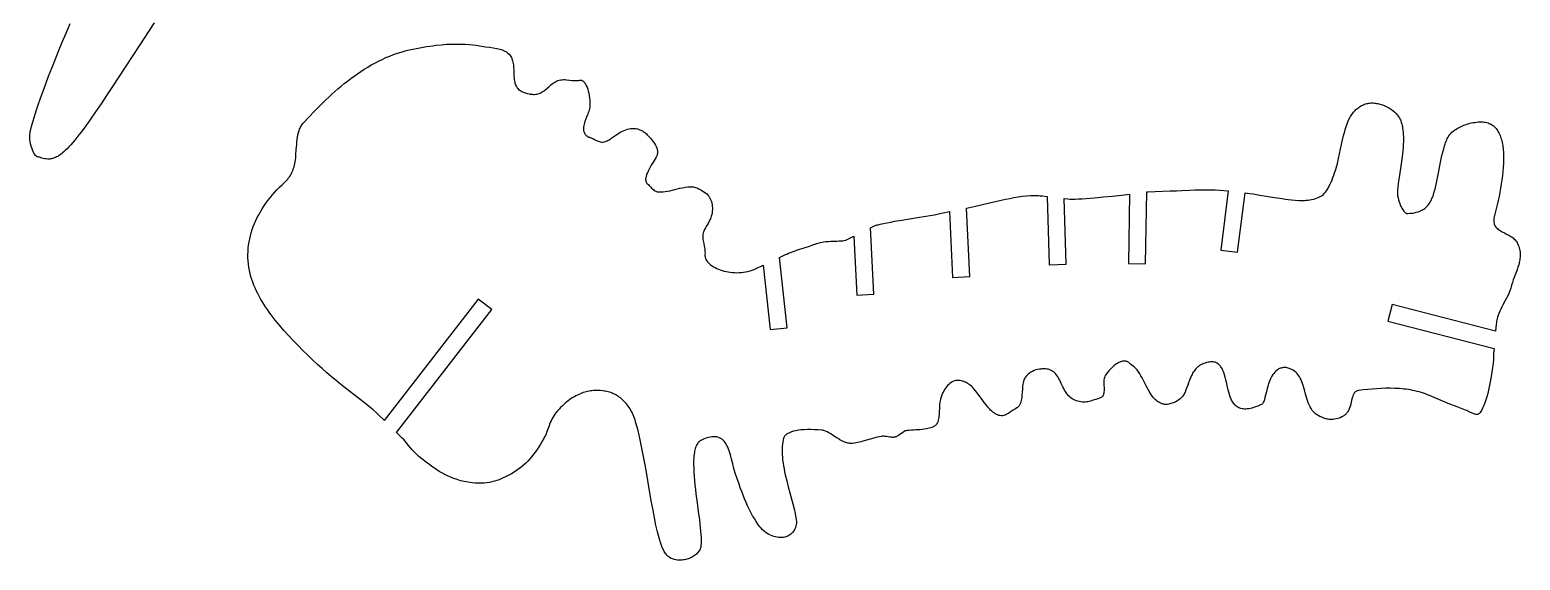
# Model space of a CAD drawing. Extents: x 0 to 754, y 0 to 287.
# Drawn here: x 261.6 to 523.5, y 2.7 to 96 of the extents above; entities that cross this region are included whole.
import ezdxf

# ---------------------------------------------------------------- set-up
doc = ezdxf.new("R2010")
doc.units = 0
doc.layers.get('0').update_dxf_attribs({"color": 1, "linetype": 'CONTINUOUS'})

msp = doc.modelspace()

# ---------------------------------------------------------------- linework, layer by layer
msp.add_lwpolyline([(283.42, 97.24), (280.78, 93.17), (278.35, 89.42), (276.12, 86.01), (275.08, 84.44), (274.1, 82.96), (273.15, 81.58), (272.26, 80.29), (271.41, 79.1), (270.6, 78.02), (270.22, 77.52), (269.84, 77.04), (269.48, 76.59), (269.12, 76.17), (268.78, 75.78), (268.45, 75.41), (268.13, 75.07), (267.81, 74.76), (267.58, 74.54), (267.35, 74.34), (267.13, 74.16), (266.91, 74), (266.7, 73.86), (266.49, 73.74), (266.29, 73.63), (266.09, 73.54), (265.91, 73.46), (265.72, 73.4), (265.54, 73.35), (265.37, 73.31), (265.21, 73.28), (265.04, 73.26), (264.89, 73.26), (264.74, 73.26), (264.45, 73.28), (264.19, 73.32), (263.94, 73.38), (263.72, 73.44), (263.32, 73.57), (263.16, 73.61), (263.01, 73.63), (262.94, 73.64), (262.88, 73.67), (262.81, 73.71), (262.74, 73.76), (262.67, 73.83), (262.6, 73.91), (262.45, 74.09), (262.31, 74.32), (262.17, 74.59), (262.04, 74.89), (261.92, 75.21), (261.81, 75.56), (261.72, 75.92), (261.65, 76.3), (261.6, 76.69), (261.58, 77.08), (261.58, 77.28), (261.58, 77.47), (261.6, 77.67), (261.62, 77.86), (261.65, 78.05), (261.69, 78.24), (261.88, 78.98), (262.11, 79.81), (262.39, 80.73), (262.71, 81.73), (263.07, 82.81), (263.47, 83.96), (263.9, 85.18), (264.38, 86.47), (264.89, 87.83), (265.43, 89.24), (266.01, 90.71), (266.63, 92.24), (267.27, 93.81), (267.95, 95.43), (268.65, 97.09)])
msp.add_lwpolyline([(306.38, 69.18), (306.57, 69.35), (306.75, 69.54), (306.91, 69.74), (307.07, 69.95), (307.23, 70.16), (307.37, 70.39), (307.5, 70.63), (307.63, 70.87), (307.74, 71.13), (307.85, 71.39), (307.94, 71.65), (308.03, 71.92), (308.1, 72.2), (308.16, 72.48), (308.22, 72.77), (308.26, 73.06), (308.31, 73.52), (308.35, 73.99), (308.41, 74.92), (308.48, 75.83), (308.52, 76.27), (308.57, 76.7), (308.63, 77.13), (308.71, 77.54), (308.81, 77.93), (308.93, 78.31), (309, 78.5), (309.08, 78.68), (309.16, 78.85), (309.25, 79.02), (309.35, 79.18), (309.46, 79.34), (309.58, 79.5), (309.7, 79.64), (310.64, 80.66), (311.6, 81.67), (312.59, 82.68), (313.1, 83.18), (313.61, 83.68), (314.13, 84.17), (314.66, 84.66), (315.2, 85.14), (315.74, 85.61), (316.29, 86.08), (316.85, 86.54), (317.41, 86.99), (317.99, 87.43), (318.57, 87.86), (319.16, 88.27), (319.76, 88.68), (320.36, 89.07), (320.98, 89.45), (321.6, 89.81), (322.23, 90.16), (322.87, 90.49), (323.51, 90.8), (324.17, 91.1), (324.83, 91.38), (325.5, 91.63), (326.18, 91.87), (326.87, 92.09), (327.57, 92.28), (328.27, 92.46), (328.92, 92.6), (329.54, 92.73), (330.15, 92.85), (330.74, 92.95), (331.31, 93.05), (331.86, 93.13), (332.4, 93.21), (332.93, 93.27), (333.92, 93.38), (334.87, 93.45), (335.75, 93.48), (336.58, 93.5), (337.36, 93.48), (338.09, 93.45), (338.78, 93.4), (339.43, 93.34), (340.04, 93.27), (340.62, 93.19), (341.68, 93.03), (342.38, 92.92), (343.04, 92.83), (343.64, 92.73), (343.93, 92.67), (344.2, 92.6), (344.46, 92.52), (344.71, 92.43), (344.95, 92.32), (345.18, 92.2), (345.4, 92.05), (345.61, 91.88), (345.81, 91.69), (346, 91.47), (346.12, 91.3), (346.22, 91.12), (346.31, 90.93), (346.38, 90.73), (346.44, 90.52), (346.49, 90.3), (346.53, 90.08), (346.56, 89.85), (346.6, 89.39), (346.62, 88.91), (346.63, 88.42), (346.65, 87.94), (346.69, 87.47), (346.72, 87.24), (346.75, 87.01), (346.8, 86.8), (346.85, 86.58), (346.92, 86.38), (347, 86.18), (347.1, 86), (347.21, 85.82), (347.34, 85.66), (347.49, 85.5), (347.66, 85.36), (347.85, 85.24), (348.06, 85.12), (348.3, 85.03), (348.64, 84.92), (348.99, 84.81), (349.35, 84.73), (349.54, 84.69), (349.73, 84.66), (349.92, 84.65), (350.11, 84.64), (350.3, 84.64), (350.5, 84.66), (350.69, 84.68), (350.88, 84.73), (351.07, 84.79), (351.25, 84.86), (351.46, 84.96), (351.65, 85.08), (351.85, 85.21), (352.04, 85.35), (352.42, 85.67), (352.8, 85.99), (353.17, 86.32), (353.37, 86.47), (353.56, 86.61), (353.76, 86.75), (353.96, 86.87), (354.17, 86.97), (354.38, 87.06), (354.64, 87.13), (354.89, 87.19), (355.15, 87.22), (355.4, 87.23), (355.66, 87.23), (355.92, 87.22), (356.43, 87.17), (356.92, 87.11), (357.4, 87.07), (357.63, 87.06), (357.85, 87.06), (358.06, 87.08), (358.26, 87.12), (358.35, 87.13), (358.43, 87.13), (358.52, 87.12), (358.6, 87.09), (358.69, 87.05), (358.77, 87), (358.85, 86.94), (358.93, 86.86), (359.01, 86.78), (359.09, 86.68), (359.24, 86.46), (359.38, 86.21), (359.51, 85.91), (359.63, 85.58), (359.73, 85.23), (359.82, 84.85), (359.9, 84.44), (359.95, 84.01), (359.99, 83.57), (360, 83.11), (360, 82.63), (359.98, 82.39), (359.94, 82.14), (359.88, 81.89), (359.81, 81.64), (359.72, 81.4), (359.63, 81.15), (359.43, 80.65), (359.23, 80.15), (359.14, 79.9), (359.06, 79.65), (358.99, 79.4), (358.93, 79.14), (358.89, 78.89), (358.88, 78.63), (358.88, 78.45), (358.9, 78.28), (358.94, 78.12), (358.98, 77.97), (359.04, 77.84), (359.11, 77.71), (359.18, 77.6), (359.26, 77.5), (359.35, 77.41), (359.45, 77.33), (359.54, 77.26), (359.64, 77.2), (359.74, 77.15), (359.83, 77.12), (359.93, 77.09), (360.02, 77.08), (360.13, 77.06), (360.24, 77.02), (360.37, 76.96), (360.51, 76.89), (360.82, 76.72), (361.15, 76.54), (361.33, 76.46), (361.52, 76.39), (361.71, 76.33), (361.9, 76.28), (362.1, 76.26), (362.3, 76.25), (362.51, 76.28), (362.61, 76.3), (362.72, 76.33), (362.88, 76.4), (363.05, 76.48), (363.22, 76.56), (363.39, 76.66), (363.72, 76.88), (364.05, 77.12), (364.39, 77.36), (364.73, 77.6), (365.08, 77.83), (365.26, 77.94), (365.44, 78.04), (365.73, 78.18), (366.02, 78.3), (366.32, 78.41), (366.61, 78.5), (366.91, 78.57), (367.2, 78.62), (367.5, 78.64), (367.8, 78.64), (368.09, 78.62), (368.39, 78.56), (368.53, 78.52), (368.68, 78.48), (368.82, 78.42), (368.97, 78.36), (369.11, 78.29), (369.25, 78.21), (369.39, 78.12), (369.53, 78.02), (369.67, 77.92), (369.81, 77.8), (369.95, 77.68), (370.08, 77.54), (370.45, 77.15), (370.65, 76.94), (370.84, 76.71), (371.03, 76.48), (371.21, 76.24), (371.38, 75.99), (371.53, 75.73), (371.66, 75.47), (371.77, 75.2), (371.81, 75.06), (371.85, 74.93), (371.87, 74.79), (371.89, 74.66), (371.9, 74.52), (371.9, 74.38), (371.88, 74.25), (371.86, 74.11), (371.82, 73.97), (371.78, 73.84), (371.72, 73.7), (371.64, 73.57), (371.23, 72.88), (370.81, 72.18), (370.61, 71.83), (370.43, 71.49), (370.26, 71.16), (370.11, 70.83), (369.99, 70.53), (369.9, 70.23), (369.83, 69.96), (369.82, 69.82), (369.81, 69.7), (369.81, 69.58), (369.82, 69.46), (369.84, 69.36), (369.88, 69.26), (369.92, 69.16), (369.98, 69.07), (370.05, 68.99), (370.14, 68.92), (370.3, 68.79), (370.45, 68.64), (370.73, 68.33), (370.87, 68.17), (371.02, 68.02), (371.17, 67.88), (371.33, 67.75), (371.45, 67.68), (371.58, 67.61), (371.72, 67.56), (371.86, 67.52), (372.01, 67.5), (372.17, 67.48), (372.34, 67.47), (372.51, 67.47), (372.87, 67.49), (373.25, 67.54), (373.66, 67.61), (374.08, 67.7), (374.95, 67.91), (375.85, 68.12), (376.31, 68.21), (376.77, 68.29), (377.22, 68.35), (377.67, 68.39), (377.86, 68.39), (378.05, 68.37), (378.24, 68.35), (378.42, 68.31), (378.6, 68.26), (378.78, 68.2), (378.95, 68.13), (379.12, 68.05), (379.45, 67.88), (379.76, 67.69), (380.05, 67.49), (380.33, 67.3), (380.54, 67.13), (380.73, 66.94), (380.9, 66.74), (381.05, 66.52), (381.18, 66.28), (381.29, 66.04), (381.38, 65.78), (381.45, 65.51), (381.5, 65.23), (381.53, 64.95), (381.55, 64.66), (381.54, 64.37), (381.52, 64.08), (381.48, 63.79), (381.42, 63.49), (381.35, 63.2), (381.28, 62.98), (381.19, 62.76), (381.1, 62.55), (381, 62.34), (380.79, 61.93), (380.57, 61.55), (380.35, 61.19), (380.17, 60.86), (380.02, 60.57), (379.96, 60.43), (379.93, 60.31), (379.88, 60.07), (379.85, 59.84), (379.85, 59.6), (379.86, 59.36), (379.88, 59.12), (379.92, 58.88), (380.01, 58.4), (380.11, 57.92), (380.19, 57.43), (380.22, 57.19), (380.24, 56.95), (380.25, 56.71), (380.24, 56.46), (380.23, 56.35), (380.24, 56.24), (380.25, 56.14), (380.26, 56.03), (380.32, 55.82), (380.41, 55.61), (380.53, 55.41), (380.67, 55.21), (380.84, 55.02), (381.03, 54.83), (381.24, 54.65), (381.48, 54.48), (381.73, 54.32), (382.01, 54.17), (382.3, 54.03), (382.6, 53.89), (382.92, 53.77), (383.25, 53.66), (383.6, 53.56), (383.95, 53.48), (384.32, 53.41), (384.69, 53.35), (385.07, 53.31), (385.45, 53.28), (385.83, 53.27), (386.22, 53.28), (386.61, 53.3), (387, 53.34), (387.39, 53.4), (387.78, 53.48), (388.16, 53.58), (388.53, 53.69), (388.9, 53.83), (389.26, 53.99), (390.48, 54.58), (391.67, 43.26), (394.66, 43.57), (393.35, 55.97), (393.93, 56.25), (394.27, 56.41), (394.61, 56.56), (394.94, 56.7), (395.27, 56.83), (395.93, 57.06), (396.57, 57.28), (397.83, 57.69), (398.45, 57.9), (399.06, 58.13), (399.32, 58.23), (399.58, 58.32), (399.83, 58.4), (400.09, 58.47), (400.57, 58.59), (401.05, 58.68), (401.5, 58.74), (401.94, 58.78), (402.36, 58.81), (402.76, 58.82), (403.5, 58.84), (403.84, 58.85), (404.16, 58.86), (404.45, 58.89), (404.73, 58.94), (404.98, 59), (405.09, 59.05), (405.21, 59.09), (406.4, 59.69), (406.91, 49.33), (409.91, 49.48), (409.34, 61.14), (410.06, 61.5), (410.2, 61.56), (410.32, 61.61), (410.53, 61.67), (410.76, 61.72), (411.04, 61.79), (411.64, 61.93), (412.26, 62.06), (412.88, 62.19), (413.52, 62.31), (414.84, 62.53), (416.2, 62.76), (417.61, 62.98), (419.06, 63.22), (420.55, 63.48), (421.31, 63.63), (422.08, 63.78), (423.2, 64.02), (423.77, 52.43), (426.77, 52.58), (426.18, 64.64), (427.79, 64.97), (428.52, 65.13), (429.27, 65.3), (430.77, 65.66), (432.28, 66.01), (433.03, 66.18), (433.79, 66.34), (434.53, 66.48), (435.27, 66.6), (436.01, 66.71), (436.73, 66.78), (437.45, 66.83), (437.8, 66.85), (438.15, 66.85), (438.49, 66.85), (438.83, 66.83), (439.17, 66.81), (439.51, 66.78), (440.36, 66.68), (440.71, 54.67), (443.71, 54.76), (443.37, 66.33), (443.39, 66.33), (444.01, 66.25), (444.37, 66.23), (444.8, 66.22), (445.32, 66.23), (445.89, 66.25), (446.53, 66.28), (447.21, 66.33), (448.69, 66.45), (450.27, 66.6), (451.87, 66.76), (453.42, 66.94), (454.87, 67.11), (454.68, 54.88), (457.68, 54.83), (457.88, 67.47), (458.15, 67.49), (459.35, 67.54), (462.01, 67.65), (463.14, 67.69), (464.02, 67.74), (465.48, 67.8), (466.35, 67.83), (467.27, 67.85), (468.2, 67.86), (469.12, 67.86), (469.91, 67.84), (470.69, 67.8), (471.45, 67.75), (472.18, 67.69), (470.88, 57.25), (473.86, 56.88), (475.17, 67.34), (476.01, 67.21), (476.6, 67.12), (477.74, 66.93), (480.36, 66.51), (480.81, 66.44), (481.67, 66.3), (482.19, 66.22), (482.75, 66.14), (483.35, 66.08), (483.98, 66.03), (484.63, 66), (484.95, 65.99), (485.28, 65.99), (485.6, 66), (485.92, 66.02), (486.24, 66.05), (486.55, 66.09), (486.86, 66.14), (487.16, 66.21), (487.45, 66.28), (487.73, 66.37), (488, 66.48), (488.26, 66.6), (488.5, 66.73), (488.73, 66.88), (488.94, 67.05), (489.14, 67.24), (489.32, 67.45), (489.47, 67.68), (489.69, 68.05), (489.9, 68.43), (490.09, 68.82), (490.28, 69.21), (490.45, 69.61), (490.61, 70.02), (490.76, 70.43), (490.9, 70.84), (491.03, 71.26), (491.16, 71.67), (491.39, 72.51), (491.59, 73.35), (491.78, 74.19), (492.13, 75.83), (492.31, 76.62), (492.48, 77.39), (492.67, 78.12), (492.77, 78.48), (492.88, 78.82), (492.99, 79.16), (493.1, 79.48), (493.23, 79.8), (493.36, 80.1), (493.47, 80.32), (493.58, 80.54), (493.7, 80.74), (493.82, 80.94), (493.95, 81.13), (494.08, 81.31), (494.22, 81.49), (494.36, 81.65), (494.5, 81.81), (494.65, 81.96), (494.81, 82.1), (494.97, 82.23), (495.13, 82.35), (495.29, 82.46), (495.46, 82.57), (495.63, 82.67), (495.81, 82.75), (495.99, 82.83), (496.17, 82.9), (496.35, 82.96), (496.54, 83.01), (496.72, 83.06), (496.91, 83.09), (497.11, 83.11), (497.3, 83.13), (497.5, 83.13), (497.69, 83.13), (497.89, 83.12), (498.09, 83.1), (498.29, 83.06), (498.49, 83.02), (498.7, 82.97), (499.1, 82.85), (499.49, 82.72), (499.86, 82.56), (500.22, 82.39), (500.56, 82.2), (500.88, 82), (501.19, 81.77), (501.47, 81.52), (501.6, 81.39), (501.73, 81.26), (501.85, 81.11), (501.97, 80.97), (502.08, 80.82), (502.19, 80.66), (502.28, 80.49), (502.38, 80.32), (502.46, 80.15), (502.54, 79.97), (502.61, 79.78), (502.68, 79.59), (502.73, 79.39), (502.79, 79.18), (502.83, 78.97), (502.86, 78.76), (502.91, 78.37), (502.95, 77.97), (502.97, 77.56), (502.99, 77.15), (502.99, 76.73), (502.98, 76.3), (502.96, 75.88), (502.94, 75.45), (502.87, 74.58), (502.77, 73.72), (502.66, 72.86), (502.54, 72.02), (502.29, 70.42), (502.18, 69.68), (502.08, 68.98), (502, 68.35), (501.96, 67.77), (501.95, 67.51), (501.95, 67.27), (501.96, 67.05), (501.98, 66.85), (502.05, 66.45), (502.13, 66.08), (502.23, 65.74), (502.34, 65.42), (502.45, 65.13), (502.57, 64.87), (502.7, 64.64), (502.82, 64.43), (502.94, 64.25), (503.06, 64.09), (503.18, 63.96), (503.28, 63.85), (503.37, 63.78), (503.45, 63.72), (503.51, 63.69), (503.56, 63.69), (503.76, 63.7), (504.14, 63.72), (504.39, 63.74), (504.66, 63.77), (504.95, 63.82), (505.26, 63.9), (505.59, 63.99), (505.92, 64.12), (506.08, 64.19), (506.25, 64.28), (506.41, 64.37), (506.57, 64.47), (506.73, 64.58), (506.88, 64.71), (507.04, 64.84), (507.18, 64.99), (507.32, 65.14), (507.46, 65.31), (507.58, 65.5), (507.7, 65.69), (507.81, 65.89), (507.91, 66.09), (508, 66.3), (508.09, 66.51), (508.25, 66.98), (508.41, 67.47), (508.55, 67.98), (508.68, 68.53), (508.8, 69.09), (508.92, 69.66), (509.14, 70.86), (509.38, 72.08), (509.5, 72.69), (509.63, 73.3), (509.77, 73.9), (509.93, 74.49), (510.08, 75.06), (510.23, 75.61), (510.32, 75.88), (510.4, 76.14), (510.5, 76.39), (510.6, 76.64), (510.71, 76.89), (510.84, 77.12), (510.98, 77.35), (511.14, 77.56), (511.32, 77.77), (511.52, 77.97), (511.74, 78.16), (511.98, 78.34), (512.2, 78.48), (512.42, 78.62), (512.65, 78.75), (512.89, 78.87), (513.12, 78.99), (513.37, 79.1), (513.62, 79.2), (513.87, 79.3), (514.14, 79.39), (514.4, 79.47), (514.68, 79.55), (514.95, 79.61), (515.24, 79.67), (515.53, 79.72), (515.83, 79.76), (516.13, 79.79), (516.41, 79.81), (516.68, 79.81), (516.94, 79.8), (517.19, 79.78), (517.42, 79.74), (517.65, 79.68), (517.87, 79.62), (518.08, 79.54), (518.28, 79.44), (518.47, 79.34), (518.65, 79.22), (518.82, 79.09), (518.98, 78.95), (519.14, 78.8), (519.28, 78.63), (519.42, 78.46), (519.54, 78.27), (519.66, 78.08), (519.77, 77.87), (519.88, 77.65), (519.97, 77.43), (520.06, 77.2), (520.14, 76.95), (520.22, 76.7), (520.28, 76.44), (520.34, 76.18), (520.39, 75.9), (520.44, 75.62), (520.51, 75.03), (520.56, 74.42), (520.58, 73.79), (520.58, 73.14), (520.56, 72.46), (520.52, 71.77), (520.47, 71.07), (520.39, 70.35), (520.3, 69.63), (520.19, 68.9), (520.07, 68.16), (519.94, 67.42), (519.8, 66.68), (519.64, 65.95), (519.48, 65.22), (519.31, 64.49), (519.14, 63.78), (518.96, 63.08), (518.9, 62.81), (518.87, 62.57), (518.86, 62.35), (518.88, 62.14), (518.92, 61.94), (518.97, 61.76), (519.05, 61.59), (519.14, 61.43), (519.25, 61.29), (519.38, 61.15), (519.52, 61.02), (519.67, 60.9), (519.83, 60.79), (520, 60.68), (520.36, 60.47), (520.74, 60.27), (521.13, 60.07), (521.52, 59.86), (521.71, 59.75), (521.9, 59.63), (522.08, 59.51), (522.26, 59.38), (522.42, 59.24), (522.58, 59.09), (522.72, 58.94), (522.85, 58.76), (522.97, 58.58), (523.07, 58.38), (523.18, 58.13), (523.27, 57.88), (523.34, 57.63), (523.4, 57.39), (523.45, 57.15), (523.49, 56.91), (523.51, 56.68), (523.52, 56.44), (523.51, 56.21), (523.5, 55.99), (523.48, 55.76), (523.45, 55.54), (523.41, 55.32), (523.36, 55.09), (523.25, 54.65), (523.11, 54.22), (522.96, 53.78), (522.62, 52.9), (522.45, 52.45), (522.29, 51.99), (522.14, 51.53), (522.01, 51.06), (521.94, 50.79), (521.86, 50.54), (521.69, 50.06), (521.51, 49.61), (521.32, 49.18), (521.11, 48.77), (520.9, 48.38), (520.49, 47.63), (520.28, 47.25), (520.09, 46.87), (519.91, 46.48), (519.75, 46.08), (519.6, 45.65), (519.54, 45.43), (519.48, 45.2), (519.43, 44.97), (519.38, 44.72), (519.35, 44.47), (519.32, 44.21), (519.2, 42.96), (500.99, 47.66), (500.24, 44.75), (518.93, 39.92), (518.85, 39.06), (518.83, 38.69), (518.82, 38.24), (518.81, 37.77), (518.79, 37.56), (518.77, 37.38), (518.61, 36.21), (518.42, 35), (518.32, 34.39), (518.2, 33.78), (518.08, 33.18), (517.94, 32.59), (517.8, 32.01), (517.65, 31.45), (517.49, 30.91), (517.31, 30.39), (517.12, 29.9), (516.92, 29.45), (516.71, 29.04), (516.6, 28.84), (516.49, 28.66), (516.44, 28.59), (516.38, 28.53), (516.33, 28.48), (516.27, 28.43), (516.21, 28.4), (516.14, 28.37), (516.01, 28.33), (515.87, 28.32), (515.72, 28.33), (515.56, 28.37), (515.4, 28.42), (515.23, 28.48), (515.06, 28.56), (514.69, 28.73), (514.3, 28.92), (514.11, 29.01), (513.9, 29.09), (512.46, 29.65), (510.88, 30.28), (509.23, 30.96), (508.41, 31.31), (507.59, 31.66), (507.24, 31.81), (506.88, 31.95), (506.51, 32.08), (506.15, 32.2), (505.78, 32.31), (505.4, 32.4), (505.02, 32.49), (504.64, 32.57), (504.26, 32.64), (503.87, 32.71), (503.48, 32.76), (503.09, 32.81), (502.3, 32.88), (501.51, 32.92), (500.71, 32.94), (499.9, 32.94), (499.1, 32.91), (498.3, 32.87), (497.5, 32.81), (496.71, 32.74), (495.92, 32.65), (495.15, 32.56), (495.01, 32.54), (494.88, 32.5), (494.76, 32.46), (494.66, 32.4), (494.56, 32.33), (494.47, 32.26), (494.4, 32.17), (494.32, 32.08), (494.26, 31.98), (494.2, 31.87), (494.1, 31.64), (494.02, 31.38), (493.95, 31.11), (493.82, 30.52), (493.76, 30.21), (493.68, 29.9), (493.59, 29.6), (493.47, 29.3), (493.41, 29.16), (493.33, 29.01), (493.25, 28.87), (493.16, 28.74), (493.07, 28.62), (492.96, 28.5), (492.86, 28.39), (492.75, 28.29), (492.63, 28.2), (492.51, 28.11), (492.26, 27.95), (491.99, 27.82), (491.72, 27.71), (491.44, 27.62), (491.16, 27.55), (490.89, 27.5), (490.62, 27.47), (490.36, 27.46), (490.11, 27.46), (489.88, 27.47), (489.67, 27.5), (489.49, 27.54), (489.33, 27.59), (488.99, 27.71), (488.65, 27.85), (488.32, 28), (488, 28.16), (487.85, 28.25), (487.7, 28.34), (487.56, 28.44), (487.43, 28.55), (487.3, 28.66), (487.18, 28.78), (487.07, 28.9), (486.97, 29.04), (486.77, 29.36), (486.59, 29.69), (486.42, 30.04), (486.28, 30.4), (486.15, 30.78), (486.03, 31.15), (485.81, 31.92), (485.6, 32.68), (485.39, 33.42), (485.28, 33.77), (485.15, 34.1), (485.02, 34.42), (484.87, 34.72), (484.73, 34.96), (484.58, 35.18), (484.42, 35.39), (484.24, 35.57), (484.06, 35.75), (483.88, 35.9), (483.69, 36.04), (483.5, 36.17), (483.31, 36.27), (483.11, 36.36), (482.92, 36.44), (482.74, 36.5), (482.55, 36.54), (482.38, 36.57), (482.21, 36.59), (482.05, 36.59), (481.91, 36.57), (481.76, 36.55), (481.62, 36.53), (481.49, 36.49), (481.36, 36.45), (481.23, 36.4), (481.11, 36.34), (481, 36.28), (480.78, 36.13), (480.57, 35.96), (480.38, 35.77), (480.2, 35.56), (480.04, 35.34), (479.89, 35.1), (479.75, 34.85), (479.63, 34.58), (479.51, 34.31), (479.4, 34.03), (479.3, 33.75), (479.21, 33.46), (479.05, 32.89), (478.91, 32.33), (478.66, 31.31), (478.55, 30.89), (478.49, 30.71), (478.43, 30.55), (478.37, 30.41), (478.3, 30.3), (478.23, 30.21), (478.15, 30.16), (477.76, 29.97), (477.38, 29.81), (477.02, 29.67), (476.68, 29.56), (476.38, 29.47), (476.09, 29.4), (475.82, 29.34), (475.56, 29.31), (475.31, 29.29), (475.07, 29.29), (474.85, 29.31), (474.64, 29.34), (474.44, 29.38), (474.25, 29.44), (474.08, 29.51), (473.91, 29.6), (473.75, 29.69), (473.61, 29.8), (473.47, 29.92), (473.34, 30.05), (473.22, 30.19), (473.1, 30.34), (473, 30.5), (472.9, 30.67), (472.8, 30.85), (472.71, 31.03), (472.55, 31.41), (472.41, 31.82), (472.29, 32.24), (472.17, 32.68), (472.07, 33.12), (471.87, 34.01), (471.77, 34.45), (471.66, 34.88), (471.55, 35.29), (471.42, 35.69), (471.27, 36.06), (471.19, 36.23), (471.11, 36.4), (471.02, 36.55), (470.92, 36.7), (470.82, 36.84), (470.71, 36.97), (470.59, 37.09), (470.47, 37.2), (470.33, 37.29), (470.19, 37.38), (470.04, 37.45), (469.88, 37.51), (469.71, 37.55), (469.53, 37.58), (469.34, 37.59), (469.13, 37.58), (468.92, 37.56), (468.69, 37.53), (468.39, 37.46), (468.12, 37.38), (467.86, 37.29), (467.61, 37.18), (467.39, 37.06), (467.18, 36.93), (466.98, 36.79), (466.8, 36.65), (466.63, 36.49), (466.47, 36.32), (466.32, 36.15), (466.19, 35.96), (466.06, 35.78), (465.95, 35.58), (465.84, 35.38), (465.73, 35.18), (465.55, 34.77), (465.38, 34.34), (465.23, 33.91), (465.08, 33.49), (464.94, 33.07), (464.78, 32.66), (464.61, 32.27), (464.52, 32.09), (464.43, 31.91), (464.27, 31.66), (464.11, 31.44), (463.93, 31.24), (463.74, 31.07), (463.54, 30.91), (463.34, 30.77), (463.14, 30.64), (462.93, 30.54), (462.72, 30.44), (462.52, 30.36), (462.31, 30.3), (462.12, 30.24), (461.76, 30.16), (461.45, 30.1), (461.36, 30.09), (461.26, 30.09), (461.15, 30.09), (461.03, 30.11), (460.9, 30.13), (460.75, 30.16), (460.61, 30.21), (460.45, 30.27), (460.29, 30.34), (460.12, 30.42), (459.95, 30.52), (459.78, 30.64), (459.6, 30.77), (459.42, 30.92), (459.25, 31.09), (459.07, 31.27), (458.91, 31.47), (458.75, 31.69), (458.6, 31.92), (458.44, 32.18), (458.13, 32.75), (457.8, 33.38), (457.45, 34.05), (457.07, 34.75), (456.87, 35.11), (456.65, 35.47), (456.42, 35.82), (456.17, 36.18), (456.04, 36.35), (455.9, 36.49), (455.74, 36.63), (455.58, 36.76), (455.21, 37.05), (455.01, 37.21), (454.8, 37.41), (454.71, 37.48), (454.63, 37.54), (454.53, 37.6), (454.44, 37.64), (454.33, 37.68), (454.23, 37.7), (454.11, 37.72), (454, 37.73), (453.88, 37.72), (453.76, 37.71), (453.63, 37.69), (453.5, 37.66), (453.37, 37.62), (453.24, 37.58), (452.96, 37.45), (452.68, 37.3), (452.39, 37.1), (452.09, 36.87), (451.8, 36.61), (451.5, 36.32), (451.2, 35.99), (450.91, 35.63), (450.62, 35.23), (450.57, 35.14), (450.52, 35.05), (450.44, 34.86), (450.39, 34.65), (450.35, 34.44), (450.34, 34.21), (450.33, 33.98), (450.35, 33.5), (450.37, 33.02), (450.38, 32.78), (450.38, 32.55), (450.36, 32.32), (450.33, 32.1), (450.28, 31.89), (450.21, 31.69), (450.14, 31.58), (450.06, 31.48), (449.96, 31.39), (449.85, 31.31), (449.72, 31.24), (449.59, 31.18), (449.44, 31.12), (449.28, 31.06), (448.96, 30.97), (448.63, 30.88), (448.3, 30.79), (448, 30.7), (447.76, 30.63), (447.53, 30.58), (447.28, 30.54), (447.03, 30.51), (446.78, 30.51), (446.52, 30.51), (446.27, 30.54), (446.01, 30.59), (445.76, 30.65), (445.51, 30.73), (445.26, 30.83), (445.02, 30.95), (444.79, 31.08), (444.56, 31.24), (444.35, 31.42), (444.14, 31.62), (443.95, 31.85), (443.77, 32.09), (443.6, 32.36), (443.44, 32.63), (443.29, 32.91), (443.15, 33.2), (442.87, 33.78), (442.59, 34.36), (442.44, 34.63), (442.29, 34.89), (442.13, 35.14), (441.96, 35.37), (441.78, 35.58), (441.59, 35.76), (441.39, 35.91), (441.18, 36.03), (440.97, 36.14), (440.75, 36.22), (440.53, 36.28), (440.31, 36.32), (440.09, 36.35), (439.87, 36.36), (439.65, 36.36), (439.44, 36.35), (439.24, 36.33), (439.05, 36.31), (438.7, 36.24), (438.4, 36.16), (438.1, 36.05), (437.79, 35.92), (437.64, 35.84), (437.49, 35.76), (437.34, 35.66), (437.19, 35.56), (437.05, 35.45), (436.91, 35.33), (436.79, 35.2), (436.67, 35.06), (436.56, 34.91), (436.46, 34.75), (436.37, 34.58), (436.29, 34.4), (436.22, 34.16), (436.15, 33.9), (436.11, 33.64), (436.07, 33.37), (436.04, 33.09), (436.02, 32.81), (435.98, 32.23), (435.94, 31.66), (435.91, 31.38), (435.88, 31.11), (435.83, 30.84), (435.77, 30.59), (435.69, 30.34), (435.6, 30.11), (435.53, 29.98), (435.45, 29.87), (435.36, 29.76), (435.26, 29.66), (435.16, 29.57), (435.04, 29.49), (434.8, 29.34), (434.31, 29.06), (434.09, 28.93), (433.99, 28.86), (433.91, 28.79), (433.67, 28.59), (433.43, 28.43), (433.19, 28.3), (432.97, 28.21), (432.74, 28.15), (432.52, 28.12), (432.3, 28.11), (432.08, 28.13), (431.87, 28.18), (431.66, 28.26), (431.45, 28.35), (431.25, 28.47), (431.04, 28.6), (430.84, 28.76), (430.65, 28.92), (430.45, 29.11), (430.26, 29.31), (430.07, 29.52), (429.69, 29.97), (429.31, 30.45), (428.95, 30.94), (428.22, 31.94), (427.86, 32.41), (427.49, 32.86), (427.31, 33.06), (427.13, 33.24), (426.93, 33.41), (426.74, 33.57), (426.53, 33.71), (426.33, 33.83), (426.12, 33.94), (425.91, 34.04), (425.71, 34.12), (425.5, 34.19), (425.3, 34.24), (425.1, 34.28), (424.91, 34.31), (424.72, 34.32), (424.54, 34.32), (424.37, 34.3), (424.25, 34.28), (424.14, 34.26), (423.92, 34.18), (423.7, 34.08), (423.49, 33.95), (423.28, 33.79), (423.08, 33.62), (422.89, 33.42), (422.7, 33.2), (422.53, 32.97), (422.36, 32.72), (422.21, 32.45), (422.06, 32.17), (421.93, 31.89), (421.81, 31.59), (421.71, 31.28), (421.62, 30.97), (421.56, 30.71), (421.51, 30.45), (421.48, 30.18), (421.46, 29.91), (421.43, 29.37), (421.42, 28.83), (421.39, 28.3), (421.37, 28.04), (421.34, 27.79), (421.3, 27.54), (421.24, 27.31), (421.17, 27.07), (421.08, 26.85), (421, 26.72), (420.91, 26.59), (420.81, 26.48), (420.7, 26.38), (420.59, 26.3), (420.46, 26.22), (420.33, 26.15), (420.2, 26.09), (419.93, 25.99), (419.65, 25.91), (419.16, 25.8), (418.79, 25.73), (418.41, 25.69), (418.03, 25.66), (417.65, 25.64), (417.27, 25.62), (416.89, 25.6), (416.52, 25.56), (416.14, 25.5), (416.06, 25.49), (415.97, 25.49), (415.78, 25.49), (415.61, 25.48), (415.52, 25.46), (415.44, 25.43), (415.19, 25.29), (414.95, 25.13), (414.49, 24.8), (414.26, 24.64), (414.04, 24.51), (413.93, 24.45), (413.82, 24.4), (413.71, 24.37), (413.6, 24.34), (413.46, 24.32), (413.31, 24.31), (413.17, 24.31), (413.02, 24.32), (412.73, 24.36), (412.43, 24.4), (412.13, 24.45), (411.83, 24.48), (411.68, 24.49), (411.53, 24.5), (411.38, 24.49), (411.22, 24.48), (410.89, 24.42), (410.57, 24.36), (410.24, 24.28), (409.92, 24.19), (409.27, 24), (408.63, 23.8), (407.99, 23.61), (407.68, 23.53), (407.37, 23.45), (407.05, 23.38), (406.75, 23.32), (406.44, 23.27), (406.14, 23.25), (405.94, 23.24), (405.75, 23.25), (405.56, 23.27), (405.37, 23.3), (405.18, 23.34), (405, 23.4), (404.82, 23.46), (404.64, 23.53), (404.29, 23.69), (403.95, 23.88), (403.62, 24.08), (403.29, 24.29), (402.65, 24.72), (402.34, 24.92), (402.03, 25.11), (401.73, 25.27), (401.43, 25.41), (401.28, 25.46), (401.13, 25.5), (400.99, 25.54), (400.84, 25.56), (400.15, 25.62), (399.49, 25.66), (398.86, 25.68), (398.26, 25.68), (397.7, 25.65), (397.17, 25.61), (396.67, 25.55), (396.22, 25.47), (395.8, 25.37), (395.43, 25.26), (395.1, 25.13), (394.95, 25.06), (394.81, 24.99), (394.68, 24.92), (394.56, 24.84), (394.46, 24.75), (394.37, 24.67), (394.29, 24.58), (394.22, 24.49), (394.17, 24.4), (394.12, 24.3), (394.06, 24.12), (394.01, 23.93), (393.96, 23.73), (393.91, 23.53), (393.85, 23.12), (393.8, 22.68), (393.78, 22.23), (393.78, 21.77), (393.8, 21.29), (393.84, 20.8), (393.89, 20.3), (393.96, 19.79), (394.04, 19.27), (394.13, 18.75), (394.24, 18.23), (394.35, 17.7), (394.6, 16.64), (394.87, 15.59), (395.14, 14.56), (395.67, 12.62), (395.9, 11.73), (396.09, 10.91), (396.17, 10.53), (396.23, 10.17), (396.27, 9.84), (396.3, 9.53), (396.31, 9.39), (396.31, 9.25), (396.28, 8.98), (396.23, 8.72), (396.16, 8.47), (396.06, 8.24), (395.95, 8.02), (395.82, 7.82), (395.67, 7.63), (395.51, 7.46), (395.35, 7.3), (395.17, 7.17), (394.99, 7.05), (394.81, 6.95), (394.63, 6.86), (394.46, 6.8), (394.29, 6.76), (394.02, 6.72), (393.75, 6.7), (393.48, 6.69), (393.19, 6.71), (392.91, 6.74), (392.62, 6.8), (392.33, 6.88), (392.04, 6.98), (391.75, 7.1), (391.46, 7.24), (391.18, 7.41), (390.91, 7.59), (390.64, 7.81), (390.37, 8.04), (390.12, 8.31), (389.88, 8.59), (389.55, 9.03), (389.23, 9.5), (388.92, 10.01), (388.61, 10.53), (388.31, 11.09), (388.02, 11.66), (387.74, 12.26), (387.47, 12.87), (387.2, 13.49), (386.94, 14.13), (386.69, 14.77), (386.45, 15.42), (386.22, 16.07), (385.99, 16.72), (385.57, 18.02), (385.44, 18.44), (385.32, 18.85), (385.11, 19.67), (384.9, 20.46), (384.7, 21.21), (384.59, 21.57), (384.48, 21.91), (384.37, 22.24), (384.24, 22.56), (384.11, 22.85), (383.96, 23.13), (383.8, 23.38), (383.63, 23.61), (383.52, 23.73), (383.4, 23.85), (383.28, 23.95), (383.16, 24.04), (383.03, 24.12), (382.9, 24.18), (382.76, 24.24), (382.62, 24.29), (382.48, 24.33), (382.33, 24.37), (382.18, 24.39), (382.04, 24.41), (381.73, 24.41), (381.43, 24.4), (381.13, 24.35), (380.84, 24.29), (380.55, 24.21), (380.27, 24.11), (380, 24), (379.76, 23.88), (379.53, 23.75), (379.32, 23.62), (379.19, 23.52), (379.07, 23.4), (378.96, 23.26), (378.85, 23.11), (378.76, 22.94), (378.68, 22.75), (378.6, 22.55), (378.53, 22.34), (378.47, 22.11), (378.42, 21.87), (378.37, 21.62), (378.34, 21.35), (378.3, 21.08), (378.28, 20.79), (378.25, 20.18), (378.24, 19.54), (378.26, 18.86), (378.29, 18.16), (378.34, 17.43), (378.4, 16.68), (378.48, 15.92), (378.56, 15.14), (378.65, 14.36), (378.85, 12.8), (379.06, 11.27), (379.25, 9.81), (379.41, 8.45), (379.48, 7.81), (379.53, 7.22), (379.56, 6.66), (379.58, 6.16), (379.57, 5.71), (379.54, 5.31), (379.52, 5.13), (379.49, 4.97), (379.45, 4.83), (379.41, 4.7), (379.33, 4.53), (379.24, 4.37), (379.13, 4.21), (379.01, 4.06), (378.88, 3.91), (378.74, 3.78), (378.58, 3.64), (378.42, 3.52), (378.25, 3.4), (378.07, 3.29), (377.88, 3.19), (377.68, 3.1), (377.48, 3.01), (377.27, 2.94), (377.06, 2.87), (376.85, 2.82), (376.63, 2.77), (376.42, 2.74), (376.2, 2.71), (375.98, 2.7), (375.76, 2.69), (375.54, 2.7), (375.33, 2.72), (375.11, 2.75), (374.91, 2.8), (374.7, 2.86), (374.51, 2.93), (374.31, 3.01), (374.13, 3.11), (373.95, 3.22), (373.79, 3.34), (373.63, 3.48), (373.52, 3.6), (373.41, 3.73), (373.3, 3.88), (373.19, 4.04), (373.09, 4.22), (372.99, 4.41), (372.79, 4.83), (372.6, 5.31), (372.42, 5.84), (372.24, 6.41), (372.07, 7.03), (371.9, 7.68), (371.73, 8.38), (371.57, 9.11), (371.42, 9.87), (371.11, 11.47), (370.81, 13.16), (370.2, 16.72), (369.89, 18.54), (369.56, 20.35), (369.22, 22.13), (369.04, 23), (368.86, 23.86), (368.67, 24.69), (368.47, 25.51), (368.27, 26.29), (368.05, 27.05), (367.96, 27.37), (367.85, 27.67), (367.74, 27.97), (367.62, 28.26), (367.5, 28.53), (367.37, 28.8), (367.23, 29.05), (367.09, 29.3), (366.94, 29.54), (366.79, 29.76), (366.63, 29.98), (366.46, 30.19), (366.3, 30.39), (366.12, 30.58), (365.94, 30.76), (365.76, 30.93), (365.57, 31.1), (365.37, 31.25), (365.17, 31.4), (364.97, 31.53), (364.77, 31.66), (364.56, 31.78), (364.34, 31.89), (364.13, 31.99), (363.91, 32.08), (363.68, 32.17), (363.46, 32.24), (363.23, 32.31), (363, 32.37), (362.76, 32.42), (362.52, 32.46), (362.28, 32.5), (361.82, 32.55), (361.35, 32.57), (361.11, 32.57), (360.86, 32.56), (360.62, 32.54), (360.37, 32.52), (360.12, 32.48), (359.87, 32.44), (359.62, 32.39), (359.37, 32.33), (359.11, 32.25), (358.86, 32.17), (358.6, 32.08), (358.34, 31.98), (358.08, 31.87), (357.81, 31.74), (357.55, 31.6), (357.29, 31.46), (357.02, 31.3), (356.75, 31.12), (356.49, 30.94), (356.22, 30.74), (355.95, 30.53), (355.68, 30.3), (355.41, 30.06), (355.14, 29.81), (354.87, 29.54), (354.6, 29.26), (354.33, 28.96), (354.05, 28.64), (353.84, 28.38), (353.65, 28.1), (353.48, 27.82), (353.33, 27.53), (353.19, 27.24), (353.06, 26.95), (352.94, 26.65), (352.83, 26.36), (352.62, 25.77), (352.41, 25.19), (352.3, 24.91), (352.19, 24.64), (352.06, 24.37), (351.92, 24.11), (351.64, 23.61), (351.35, 23.13), (351.05, 22.66), (350.75, 22.2), (350.44, 21.76), (350.12, 21.33), (349.79, 20.92), (349.44, 20.52), (349.09, 20.14), (348.73, 19.77), (348.35, 19.42), (347.95, 19.08), (347.55, 18.76), (347.12, 18.45), (346.68, 18.16), (346.21, 17.89), (345.52, 17.52), (345.17, 17.34), (344.8, 17.16), (344.43, 17), (344.04, 16.85), (343.64, 16.71), (343.22, 16.58), (342.79, 16.47), (342.35, 16.37), (341.89, 16.3), (341.42, 16.25), (340.92, 16.22), (340.41, 16.22), (339.87, 16.24), (339.32, 16.29), (338.96, 16.34), (338.61, 16.4), (338.27, 16.46), (337.93, 16.53), (337.61, 16.6), (337.29, 16.68), (336.98, 16.77), (336.68, 16.87), (336.09, 17.07), (335.54, 17.29), (335.01, 17.53), (334.5, 17.78), (334.02, 18.04), (333.55, 18.32), (333.11, 18.6), (332.68, 18.89), (332.26, 19.18), (331.86, 19.47), (331.08, 20.05), (330.64, 20.39), (330.24, 20.71), (329.89, 21.02), (329.57, 21.31), (329.29, 21.59), (329.03, 21.86), (328.79, 22.12), (328.57, 22.38), (328.16, 22.89), (327.74, 23.39), (327.52, 23.65), (327.29, 23.92), (327.03, 24.19), (326.75, 24.47), (326.02, 25.18), (342.76, 46.81), (340.38, 48.64), (323.86, 27.3), (323.84, 27.32), (322.93, 28.21), (322.44, 28.67), (321.9, 29.15), (321.31, 29.64), (320.68, 30.15), (319.32, 31.23), (317.83, 32.39), (316.25, 33.63), (315.43, 34.29), (314.61, 34.97), (313.78, 35.67), (312.95, 36.4), (312.12, 37.15), (311.29, 37.93), (310.43, 38.76), (309.57, 39.61), (308.72, 40.47), (307.88, 41.34), (307.05, 42.22), (306.25, 43.12), (305.47, 44.02), (305.09, 44.47), (304.72, 44.93), (304.36, 45.39), (304.01, 45.85), (303.67, 46.32), (303.34, 46.79), (303.03, 47.26), (302.72, 47.73), (302.43, 48.2), (302.15, 48.68), (301.88, 49.16), (301.63, 49.64), (301.39, 50.12), (301.17, 50.6), (300.96, 51.09), (300.78, 51.58), (300.6, 52.07), (300.45, 52.56), (300.3, 53.12), (300.18, 53.67), (300.08, 54.23), (300, 54.79), (299.95, 55.35), (299.92, 55.91), (299.91, 56.47), (299.93, 57.02), (299.97, 57.58), (300.03, 58.13), (300.12, 58.68), (300.23, 59.23), (300.35, 59.77), (300.5, 60.31), (300.67, 60.85), (300.86, 61.39), (301.07, 61.92), (301.3, 62.45), (301.55, 62.97), (301.82, 63.48), (302.1, 64), (302.41, 64.5), (302.73, 65), (303.07, 65.5), (303.43, 65.98), (303.8, 66.46), (304.19, 66.93), (304.6, 67.4), (305.02, 67.86), (305.46, 68.31), (305.91, 68.75), (306.38, 69.18)], close=True)

doc.saveas('drawing.dxf')
